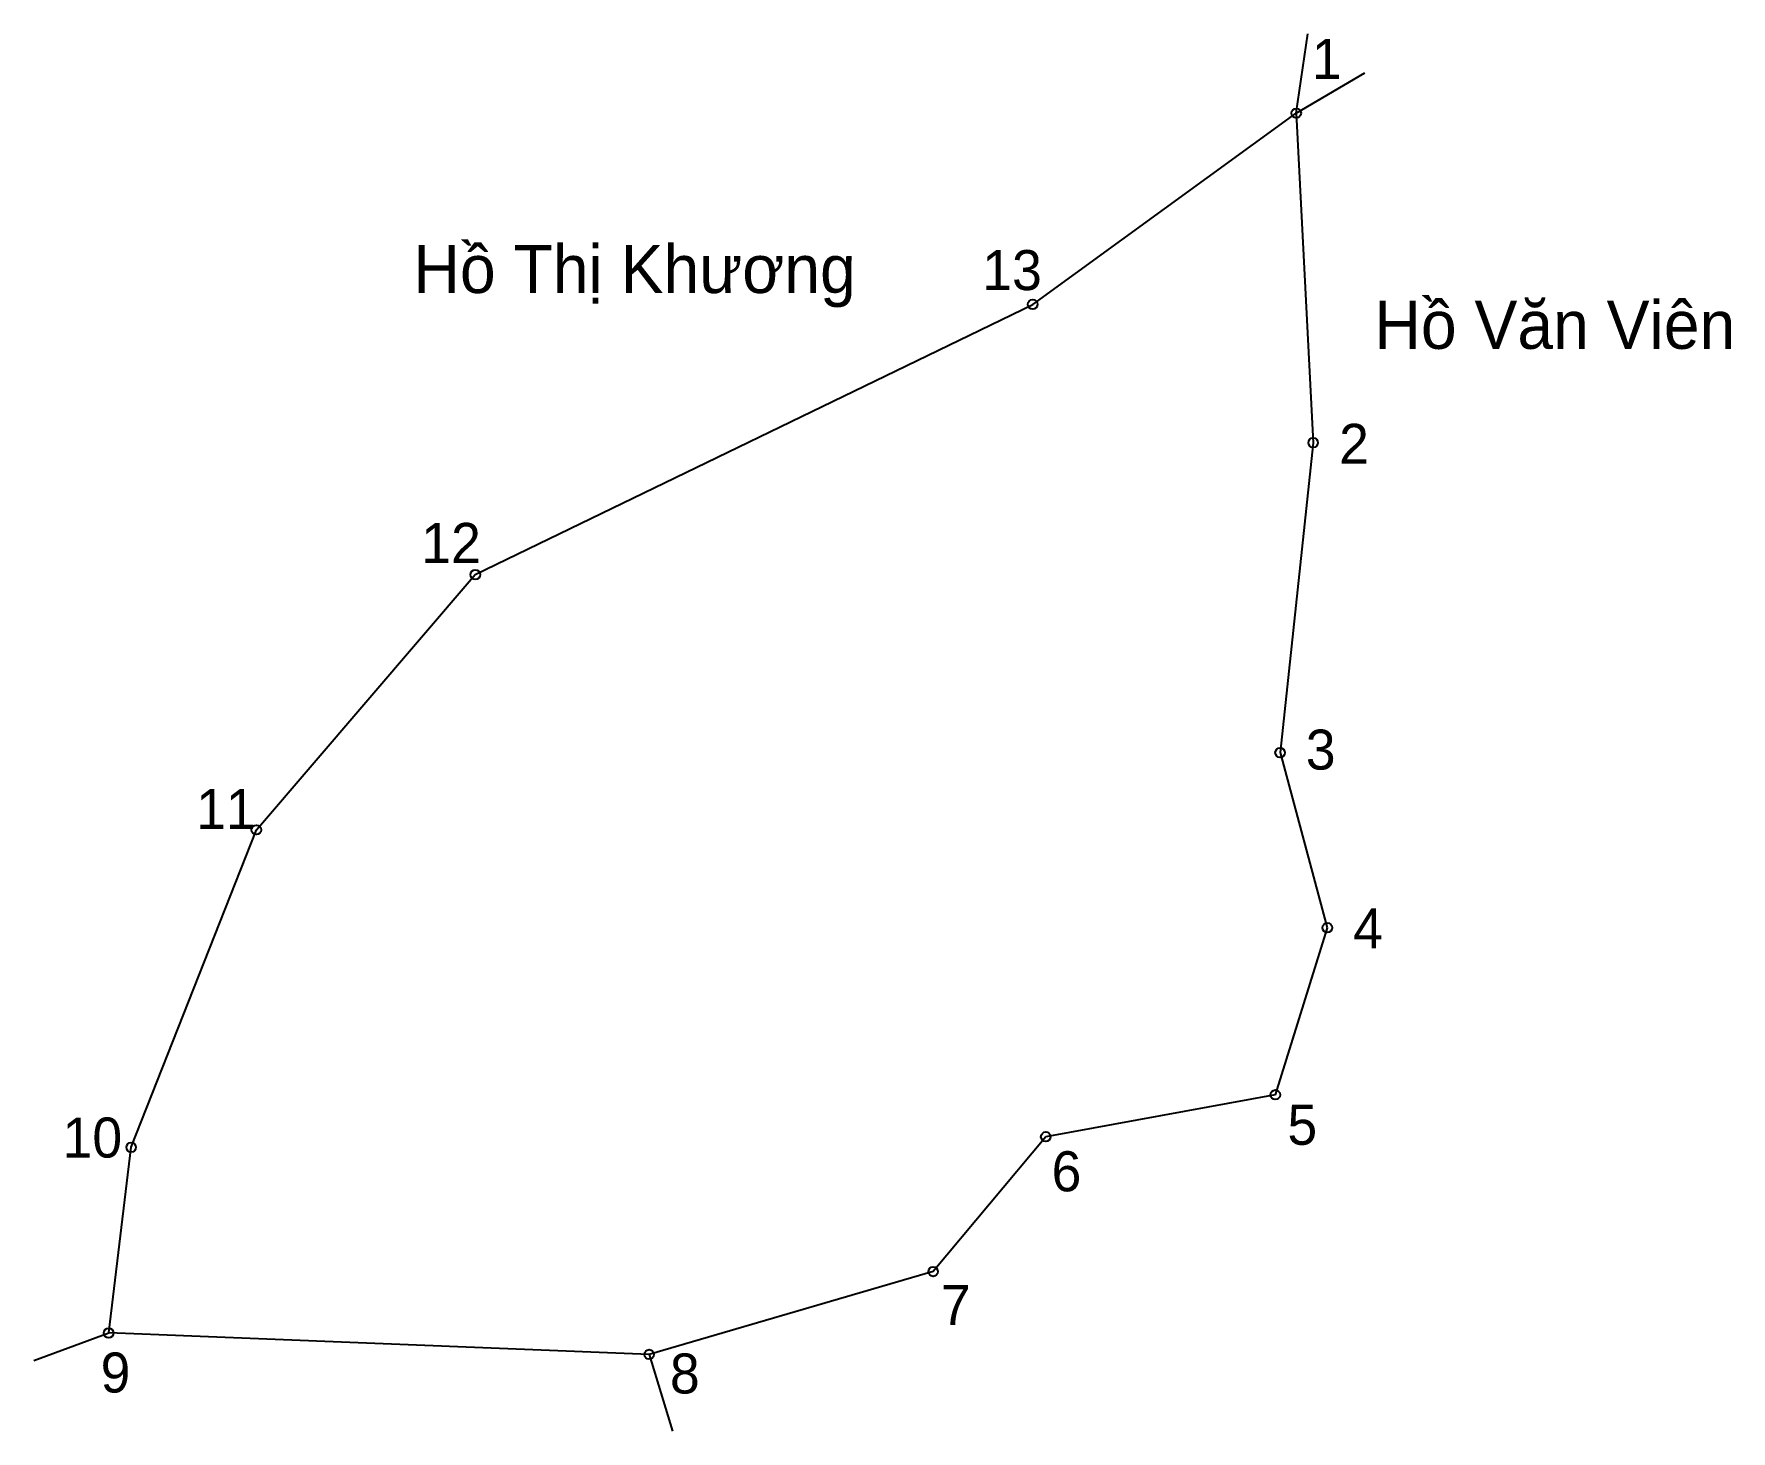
# Model space of a CAD drawing. Extents: x 547055 to 547177, y 1824803 to 1824903.
import ezdxf

# ---------------------------------------------------------------- set-up
doc = ezdxf.new("R2010")
doc.units = 0
for name, color, linetype in [('CanhThua', 7, 'Continuous'), ('MocDinhThua', 7, 'Continuous'), ('RauThua', 7, 'Continuous'), ('SoHieuDinhThua', 7, 'Continuous'), ('TenChuLanCan', 7, 'Continuous')]:
    doc.layers.add(name, color=color, linetype=linetype)

msp = doc.modelspace()

# ---------------------------------------------------------------- linework, layer by layer
at = {"layer": 'CanhThua'}
for p, q in [((547126.74, 1824883.76), (547145.72, 1824897.53)), ((547145.72, 1824897.53), (547146.94, 1824873.8)), ((547086.59, 1824864.3), (547126.74, 1824883.76)), ((547146.94, 1824873.8), (547144.56, 1824851.48)), ((547070.82, 1824845.92), (547086.59, 1824864.3)), ((547144.56, 1824851.48), (547147.96, 1824838.87)), ((547061.8, 1824823.06), (547070.82, 1824845.92)), ((547147.96, 1824838.87), (547144.21, 1824826.84)), ((547144.21, 1824826.84), (547127.68, 1824823.82)), ((547060.18, 1824809.69), (547061.8, 1824823.06)), ((547127.68, 1824823.82), (547119.57, 1824814.11)), ((547119.57, 1824814.11), (547099.11, 1824808.14)), ((547099.11, 1824808.14), (547060.18, 1824809.69))]:
    msp.add_line(p, q, dxfattribs=at)
at = {"layer": 'MocDinhThua'}
for centre in [(547145.72, 1824897.53), (547126.74, 1824883.76), (547146.94, 1824873.8), (547086.59, 1824864.3), (547144.56, 1824851.48), (547070.82, 1824845.92), (547147.96, 1824838.87), (547144.21, 1824826.84), (547127.68, 1824823.82), (547061.8, 1824823.06), (547119.57, 1824814.11), (547060.18, 1824809.69), (547099.11, 1824808.14)]:
    msp.add_circle(centre, 0.346, dxfattribs=at)
at = {"layer": 'RauThua'}
for p, q in [((547145.72, 1824897.53), (547146.56, 1824903.24)), ((547145.72, 1824897.53), (547150.67, 1824900.43)), ((547054.8, 1824807.7), (547060.18, 1824809.69)), ((547099.11, 1824808.14), (547100.8, 1824802.62))]:
    msp.add_line(p, q, dxfattribs=at)

# ---------------------------------------------------------------- texts
at = {"layer": 'SoHieuDinhThua'}
for s, height, p in [('1', 2.88, (547146.84, 1824900)), ('13', 2.884, (547123.11, 1824884.79)), ('2', 2.88, (547148.81, 1824872.28)), ('12', 2.884, (547082.7, 1824865.14)), ('3', 2.88, (547146.41, 1824850.26)), ('11', 2.884, (547066.48, 1824845.97)), ('4', 2.88, (547149.82, 1824837.38)), ('10', 2.884, (547056.86, 1824822.32)), ('5', 2.88, (547145.09, 1824823.24)), ('6', 2.88, (547128.1, 1824819.89)), ('7', 2.88, (547120.12, 1824810.26)), ('9', 2.88, (547059.6, 1824805.4)), ('8', 2.88, (547100.61, 1824805.33))]:
    msp.add_text(s, height=height, dxfattribs=at).set_placement(p)
at = {"layer": 'TenChuLanCan'}
for s, p in [('Hồ Thị Khương', (547082.14, 1824884.58)), ('Hồ Văn Viên', (547151.36, 1824880.56))]:
    msp.add_text(s, height=3.4607, dxfattribs=at).set_placement(p)

doc.saveas('drawing.dxf')
